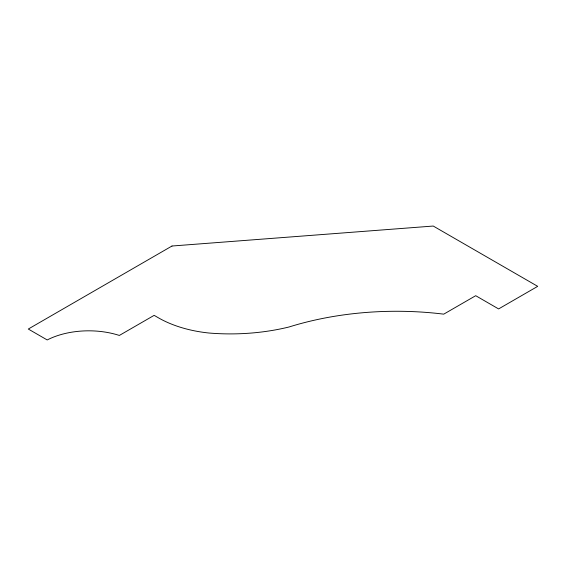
<?xml version="1.0" encoding="UTF-8"?>
<svg xmlns="http://www.w3.org/2000/svg" width="566" height="566" viewBox="0 0 566 566"><rect width="100%" height="100%" fill="white"/><g stroke="black" fill="none" stroke-linecap="round" stroke-linejoin="round"><path stroke-width="0.85" d="M172 246.019L28.3 329.044L47.204 339.954A62.444 36.054 0 0 1 119.341 335.447L154.15 315.347L158.339 317.774A95.201 54.966 0 0 0 208.981 333.02A149.955 86.577 0 0 0 289.014 326.992A225.997 130.477 0 0 1 443.751 314.151L475.709 295.7L498.604 308.923L537.7 286.346L433.245 226.046L172 246.019"/></g></svg>
